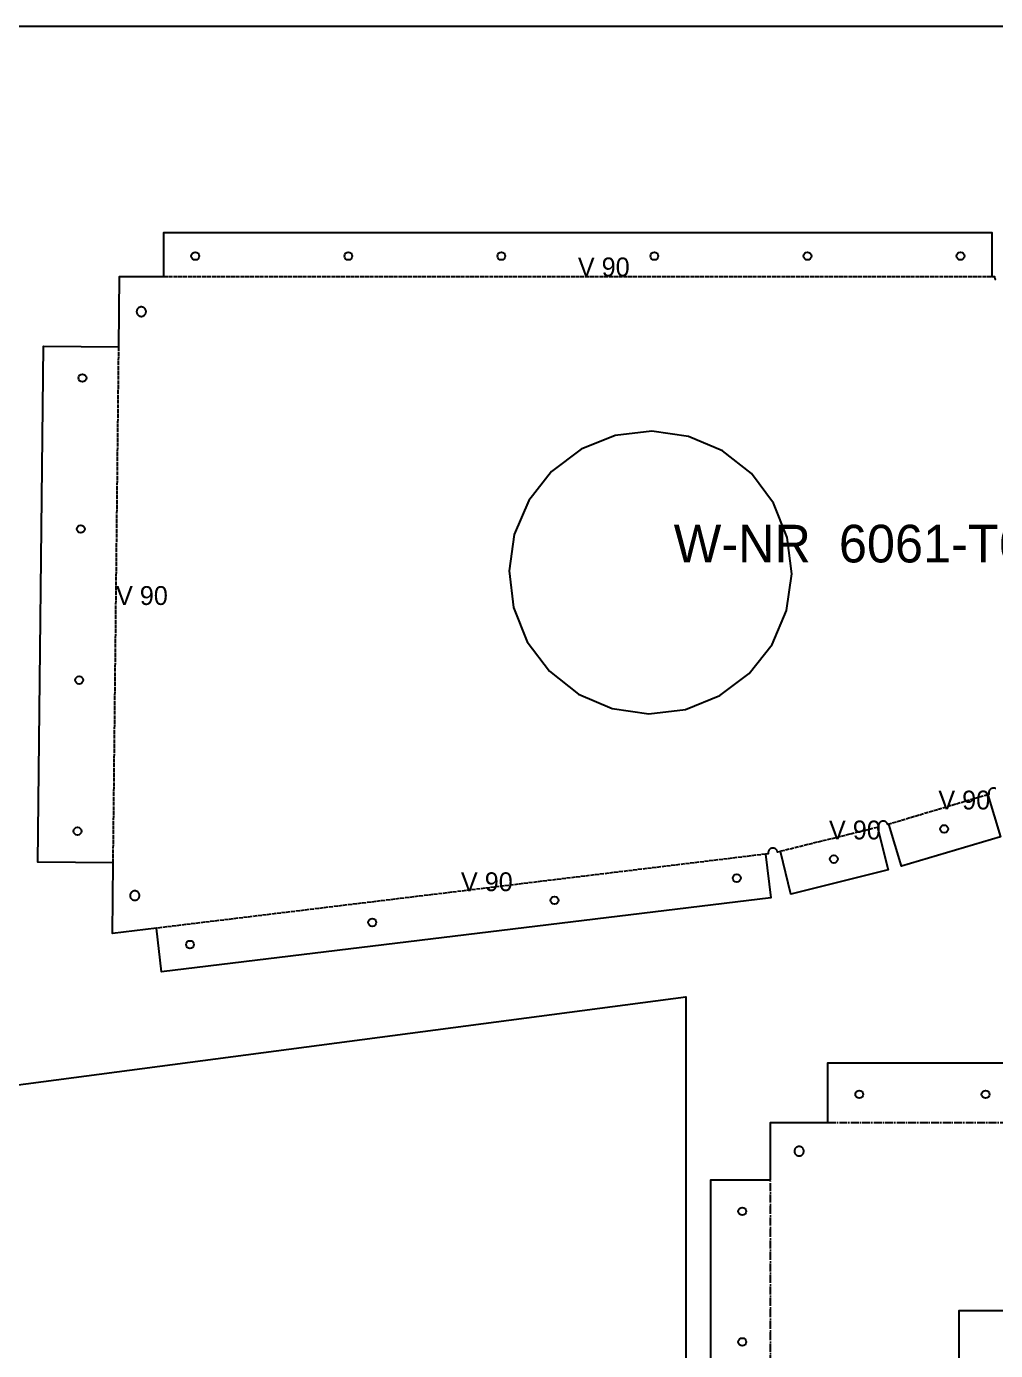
# Model space of a CAD drawing. Header units: millimetres. Extents: x 0 to 2438, y 0 to 1219.
# Drawn here: x 1392.2 to 1700.7, y 797.4 to 1219 of the extents above; entities that cross this region are included whole.
import ezdxf

# ---------------------------------------------------------------- set-up
doc = ezdxf.new("R2010")
doc.units = ezdxf.units.MM
doc.linetypes.add('DASHDOT', pattern=[3.556, 2.54, -0.508, 0, -0.508])
doc.linetypes.add('DASHED', pattern=[1.524, 1.27, -0.254])
for name, color, linetype in [('CUT', 7, 'CONTINUOUS'), ('ETCH', 8, 'CONTINUOUS'), ('HOLE', 6, 'CONTINUOUS'), ('MOUNTAIN', 5, 'DASHDOT'), ('VALLEY', 1, 'DASHED')]:
    doc.layers.add(name, color=color, linetype=linetype)

msp = doc.modelspace()

# ---------------------------------------------------------------- linework, layer by layer
at = {"layer": 'CUT'}
msp.add_lwpolyline([(1700.76, 976.31), (1700.62, 976.37), (1700.48, 976.42), (1700.34, 976.45), (1700.19, 976.47), (1700.05, 976.47), (1699.9, 976.47), (1699.75, 976.44), (1699.61, 976.4), (1699.47, 976.35), (1699.34, 976.29), (1699.22, 976.21), (1699.1, 976.12), (1698.99, 976.02), (1698.89, 975.91), (1698.81, 975.79), (1698.73, 975.66), (1698.67, 975.53), (1698.63, 975.39), (1698.59, 975.25), (1698.57, 975.1), (1698.57, 974.95), (1698.58, 974.81), (1698.6, 974.66), (1698.64, 974.52), (1698.64, 974.5), (1698.27, 974.39), (1702.28, 961), (1670.75, 951.58), (1666.75, 964.96), (1666.4, 964.86), (1666.38, 964.93), (1666.33, 965.07), (1666.27, 965.2), (1666.19, 965.32), (1666.1, 965.44), (1666, 965.55), (1665.89, 965.65), (1665.77, 965.73), (1665.64, 965.81), (1665.51, 965.87), (1665.37, 965.92), (1665.23, 965.95), (1665.08, 965.97), (1664.93, 965.97), (1664.79, 965.96), (1664.64, 965.94), (1664.5, 965.9), (1664.36, 965.85), (1664.23, 965.79), (1664.1, 965.71), (1663.99, 965.62), (1663.88, 965.52), (1663.78, 965.41), (1663.69, 965.29), (1663.62, 965.16), (1663.56, 965.03), (1663.51, 964.89), (1663.48, 964.75), (1663.46, 964.6), (1663.45, 964.45), (1663.46, 964.31), (1663.49, 964.16), (1663.51, 964.07), (1663.16, 963.98), (1666.52, 950.42), (1635.57, 942.76), (1632.21, 956.32), (1631.32, 956.1), (1631.31, 956.2), (1631.27, 956.34), (1631.22, 956.48), (1631.15, 956.61), (1631.08, 956.74), (1630.99, 956.85), (1630.89, 956.96), (1630.78, 957.06), (1630.66, 957.15), (1630.53, 957.22), (1630.4, 957.28), (1630.26, 957.33), (1630.11, 957.36), (1629.97, 957.38), (1629.82, 957.39), (1629.67, 957.38), (1629.53, 957.35), (1629.39, 957.32), (1629.25, 957.26), (1629.12, 957.2), (1628.99, 957.12), (1628.87, 957.03), (1628.77, 956.93), (1628.67, 956.82), (1628.58, 956.7), (1628.51, 956.58), (1628.45, 956.44), (1628.4, 956.3), (1628.37, 956.16), (1628.35, 956.01), (1628.34, 955.87), (1628.35, 955.72), (1628.38, 955.57), (1628.38, 955.56), (1627.47, 955.45), (1629.16, 941.58), (1435.25, 918), (1433.56, 931.87), (1419.58, 930.17), (1419.82, 952.64), (1395.85, 952.91), (1397.64, 1117.21), (1421.61, 1116.95), (1421.86, 1139.43), (1435.94, 1139.43), (1435.94, 1153.4), (1699.56, 1153.4), (1699.56, 1139.43), (1700.37, 1139.43), (1700.37, 1139.28), (1700.38, 1139.14), (1700.4, 1138.99), (1700.44, 1138.85), (1700.49, 1138.71), (1700.55, 1138.58), (1700.63, 1138.45), (1700.72, 1138.34)], dxfattribs=at)
for points in [[(1429.37, 1126.81), (1429.5, 1126.88), (1429.63, 1126.96), (1429.74, 1127.05), (1429.85, 1127.15), (1429.95, 1127.26), (1430.04, 1127.38), (1430.11, 1127.5), (1430.17, 1127.64), (1430.22, 1127.78), (1430.25, 1127.92), (1430.27, 1128.07), (1430.28, 1128.21), (1430.27, 1128.36), (1430.24, 1128.51), (1430.21, 1128.65), (1430.15, 1128.79), (1430.09, 1128.92), (1430.01, 1129.04), (1429.92, 1129.16), (1429.82, 1129.27), (1429.71, 1129.36), (1429.59, 1129.45), (1429.47, 1129.52), (1429.33, 1129.59), (1429.19, 1129.63), (1429.05, 1129.67), (1428.9, 1129.69), (1428.76, 1129.69), (1428.61, 1129.68), (1428.46, 1129.66), (1428.32, 1129.62), (1428.18, 1129.57), (1428.05, 1129.5), (1427.93, 1129.43), (1427.81, 1129.34), (1427.7, 1129.24), (1427.6, 1129.13), (1427.52, 1129.01), (1427.44, 1128.88), (1427.38, 1128.75), (1427.34, 1128.61), (1427.3, 1128.46), (1427.28, 1128.32), (1427.28, 1128.17), (1427.29, 1128.02), (1427.31, 1127.88), (1427.35, 1127.74), (1427.4, 1127.6), (1427.46, 1127.47), (1427.54, 1127.34), (1427.63, 1127.22), (1427.73, 1127.12), (1427.84, 1127.02), (1427.96, 1126.93), (1428.09, 1126.86), (1428.22, 1126.8), (1428.36, 1126.75), (1428.5, 1126.72), (1428.65, 1126.7), (1428.8, 1126.69), (1428.94, 1126.7), (1429.09, 1126.73), (1429.23, 1126.76), (1429.37, 1126.81)], [(1578.72, 1001.81), (1590.35, 1000.15), (1602.01, 1001.56), (1612.91, 1005.94), (1622.31, 1012.99), (1629.56, 1022.23), (1634.18, 1033.03), (1635.84, 1044.66), (1634.43, 1056.32), (1630.05, 1067.23), (1623, 1076.62), (1613.76, 1083.87), (1602.96, 1088.49), (1591.33, 1090.15), (1579.67, 1088.74), (1568.77, 1084.36), (1559.37, 1077.32), (1552.12, 1068.07), (1547.5, 1057.27), (1545.84, 1045.64), (1547.25, 1033.98), (1551.63, 1023.08), (1558.68, 1013.68), (1567.92, 1006.43), (1578.72, 1001.81)], [(1427.15, 940.83), (1427.28, 940.88), (1427.42, 940.94), (1427.54, 941.02), (1427.66, 941.11), (1427.77, 941.21), (1427.86, 941.32), (1427.95, 941.44), (1428.02, 941.57), (1428.09, 941.7), (1428.13, 941.84), (1428.17, 941.98), (1428.19, 942.13), (1428.19, 942.28), (1428.18, 942.42), (1428.16, 942.57), (1428.12, 942.71), (1428.07, 942.85), (1428, 942.98), (1427.93, 943.11), (1427.84, 943.22), (1427.74, 943.33), (1427.63, 943.43), (1427.51, 943.52), (1427.38, 943.59), (1427.25, 943.65), (1427.11, 943.7), (1426.96, 943.73), (1426.82, 943.75), (1426.67, 943.76), (1426.52, 943.75), (1426.38, 943.72), (1426.24, 943.69), (1426.1, 943.63), (1425.97, 943.57), (1425.84, 943.49), (1425.72, 943.4), (1425.62, 943.3), (1425.52, 943.19), (1425.43, 943.07), (1425.36, 942.95), (1425.3, 942.81), (1425.25, 942.67), (1425.22, 942.53), (1425.2, 942.38), (1425.19, 942.24), (1425.2, 942.09), (1425.22, 941.94), (1425.26, 941.8), (1425.31, 941.66), (1425.38, 941.53), (1425.46, 941.41), (1425.55, 941.29), (1425.65, 941.18), (1425.76, 941.08), (1425.88, 941), (1426, 940.92), (1426.14, 940.86), (1426.28, 940.82), (1426.42, 940.78), (1426.57, 940.76), (1426.71, 940.76), (1426.86, 940.77), (1427, 940.79), (1427.15, 940.83)], [(1602.08, 0), (0, 180.15), (0, 698.85), (1602.08, 910), (1602.08, 0)], [(1610.08, 0), (1610.08, 851.72), (1629.06, 851.72), (1629.06, 870), (1647.34, 870), (1647.34, 888.97), (2310.77, 888.97), (2310.77, 870), (2329.06, 870), (2329.06, 851.72), (2348.03, 851.72), (2348.03, 0), (2269.06, 0), (2269.06, 810), (1689.06, 810), (1689.06, 0), (1610.08, 0)], [(1637.76, 862.29), (1637.62, 862.24), (1637.49, 862.18), (1637.36, 862.11), (1637.24, 862.02), (1637.14, 861.92), (1637.04, 861.81), (1636.95, 861.69), (1636.87, 861.57), (1636.81, 861.43), (1636.76, 861.29), (1636.73, 861.15), (1636.7, 861.01), (1636.7, 860.86), (1636.7, 860.71), (1636.73, 860.57), (1636.76, 860.42), (1636.81, 860.28), (1636.87, 860.15), (1636.95, 860.03), (1637.04, 859.91), (1637.14, 859.8), (1637.24, 859.7), (1637.36, 859.61), (1637.49, 859.54), (1637.62, 859.47), (1637.76, 859.42), (1637.9, 859.39), (1638.05, 859.37), (1638.2, 859.36), (1638.34, 859.37), (1638.49, 859.39), (1638.63, 859.42), (1638.77, 859.47), (1638.9, 859.54), (1639.03, 859.61), (1639.15, 859.7), (1639.26, 859.8), (1639.36, 859.91), (1639.44, 860.03), (1639.52, 860.15), (1639.58, 860.28), (1639.63, 860.42), (1639.67, 860.57), (1639.69, 860.71), (1639.7, 860.86), (1639.69, 861.01), (1639.67, 861.15), (1639.63, 861.29), (1639.58, 861.43), (1639.52, 861.57), (1639.44, 861.69), (1639.36, 861.81), (1639.26, 861.92), (1639.15, 862.02), (1639.03, 862.11), (1638.9, 862.18), (1638.77, 862.24), (1638.63, 862.29), (1638.49, 862.33), (1638.34, 862.35), (1638.2, 862.36), (1638.05, 862.35), (1637.9, 862.33), (1637.76, 862.29)]]:
    msp.add_lwpolyline(points, close=True, dxfattribs=at)
at = {"layer": 'ETCH'}
msp.add_lwpolyline([(0, 0), (2438, 0), (2438, 1219), (0, 1219)], close=True, dxfattribs=at)
at = {"layer": 'HOLE'}
for centre in [(1445.94, 1145.9), (1494.67, 1145.9), (1543.39, 1145.9), (1592.11, 1145.9), (1640.84, 1145.9), (1689.56, 1145.9), (1410.03, 1107.08), (1409.51, 1058.98), (1408.98, 1010.87), (1408.46, 962.77), (1684.36, 963.48), (1649.24, 953.87), (1618.33, 947.82), (1560.31, 940.76), (1502.29, 933.71), (1444.27, 926.65), (1657.34, 878.97), (1697.55, 878.97), (1620.08, 841.72), (1620.08, 800.13)]:
    msp.add_circle(centre, 1.25, dxfattribs=at)
at = {"layer": 'MOUNTAIN'}
for p, q in [((1647.34, 870), (2310.77, 870)), ((1629.06, 0), (1629.06, 851.72))]:
    msp.add_line(p, q, dxfattribs=at)
at = {"layer": 'VALLEY'}
for p, q in [((1435.94, 1139.43), (1699.56, 1139.43)), ((1419.82, 952.64), (1421.61, 1116.95)), ((1698.27, 974.39), (1666.75, 964.96)), ((1663.16, 963.98), (1632.21, 956.32)), ((1627.47, 955.45), (1433.56, 931.87))]:
    msp.add_line(p, q, dxfattribs=at)

# ---------------------------------------------------------------- texts
at = {"layer": 'ETCH'}
for s, height, p in [('V 90', 6, (1567.75, 1139.43)), ('W-NR  6061-T6 0.020in', 12, (1598.27, 1048.33)), ('V 90', 6, (1420.72, 1034.8)), ('V 90', 6, (1682.51, 969.68)), ('V 90', 6, (1647.69, 960.15)), ('V 90', 6, (1530.52, 943.66))]:
    msp.add_text(s, height=height, dxfattribs=at).set_placement(p)

doc.saveas('drawing.dxf')
